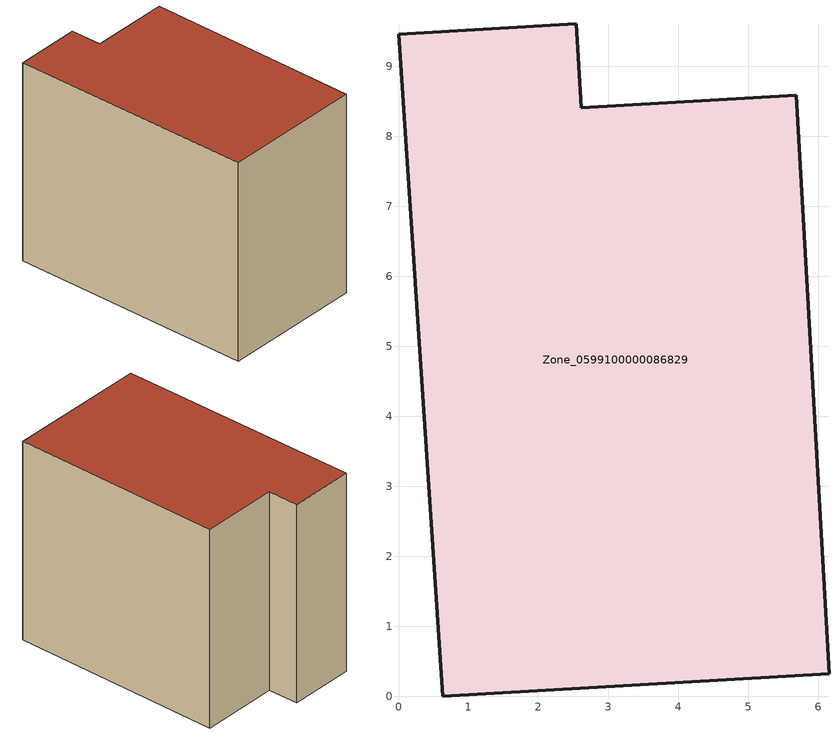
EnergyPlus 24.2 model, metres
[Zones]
Zone_0599100000086829
 floor ground (C_G): 0.63,0 0,9.46 2.54,9.61 2.61,8.41 5.68,8.59 6.15,0.32 z0
 wall outside (C_F): 0.63,0 6.15,0.32 5.68,8.59 2.61,8.41 2.54,9.61 0,9.46 0.63,0 z0:7.95
 roof outside (C_R): 0,9.46 0.63,0 6.15,0.32 5.68,8.59 2.61,8.41 2.54,9.61 z7.95
[BUILDING]
Pand.0599100000086829: North Axis=0; Terrain=City; Loads Convergence Tolerance Value=0.04; Temperature Convergence Tolerance Value=0.4; Solar Distribution=FullExterior; Maximum Number of Warmup Days=25; Minimum Number of Warmup Days=1
[Site:Location]
Rotterdam.The.Hague.AP_ZH_NLD Design_Conditions: Latitude=51.96; Longitude=4.45; Time Zone=1; Elevation=-4.5
[SITE:GROUNDTEMPERATURE:BUILDINGSURFACE]
18, 18, 18, 18, 18, 18, 18, 18, 18, 18, 18, 18
[MATERIAL] Thermal Absorptance=0.9; Solar Absorptance=0.7; Visible Absorptance=0.7
Name | Roughness | Thickness | Conductivity | Density | Specific Heat
G.TC.1975-1991 | MediumSmooth | 0.15 | 0.288461 | 540 | 1210
F.TC.1975-1991 | Rough | 0.3 | 0.230769 | 1920 | 840
R.TC.1975-1991 | MediumRough | 0.2 | 0.153846 | 1500 | 1000
[CONSTRUCTION]
C_G: G.TC.1975-1991
C_F: F.TC.1975-1991
C_R: R.TC.1975-1991
[ZONE]
Zone_0599100000086829: Type=1; Multiplier=1; Ceiling Height=Autocalculate; Volume=Autocalculate; Floor Area=autocalculate; Part of Total Floor Area=Yes
[ZONEINFILTRATION:DESIGNFLOWRATE]
Infil_Zone_0599100000086829: Zone or ZoneList or Space or SpaceList=Zone_0599100000086829; Schedule=AlwaysOn; Design Flow Rate Calculation Method=Flow/Area; Flow Rate per Floor Area=0.003; Constant Term Coefficient=1; Temperature Term Coefficient=0; Velocity Term Coefficient=0; Velocity Squared Term Coefficient=0
[HVACTEMPLATE:ZONE:IDEALLOADSAIRSYSTEM]
Zone_0599100000086829: Maximum Heating Supply Air Temperature=50; Minimum Cooling Supply Air Temperature=13; Maximum Heating Supply Air Humidity Ratio=0.0156; Minimum Cooling Supply Air Humidity Ratio=0.0077; Heating Limit=NoLimit; Cooling Limit=NoLimit; Dehumidification Control Type=ConstantSensibleHeatRatio; Cooling Sensible Heat Ratio=0.7; Dehumidification Setpoint=60; Humidification Control Type=None; Humidification Setpoint=30; Outdoor Air Method=None; Outdoor Air Flow Rate per Person=0.00944; Outdoor Air Flow Rate per Zone Floor Area=0; Outdoor Air Flow Rate per Zone=0; Demand Controlled Ventilation Type=None; Outdoor Air Economizer Type=NoEconomizer; Heat Recovery Type=None; Sensible Heat Recovery Effectiveness=0.7; Latent Heat Recovery Effectiveness=0.65
[ZONECONTROL:THERMOSTAT]
ThermostatControl_Zone_0599100000086829: Zone or ZoneList=Zone_0599100000086829; Control Type Schedule=DualSetpointControlType; Control 1=Thermostat_Zone_0599100000086829; Temperature Difference Between Cutout And Setpoint=0
[THERMOSTATSETPOINT:DUALSETPOINT]
Thermostat_Zone_0599100000086829: Heating Setpoint Temperature Schedule=HeatingSetpoint_Zone_0599100000086829; Cooling Setpoint Temperature Schedule=CoolingSetpoint_Zone_0599100000086829
[SCHEDULE:COMPACT]
HeatingSetpoint_Zone_0599100000086829: Through: 12/31, For: AllDays, Until: 24:00, 21
CoolingSetpoint_Zone_0599100000086829: Through: 12/31, For: AllDays, Until: 24:00, 24
DualSetpointControlType: Through: 12/31, For: AllDays, Until: 24:00, 4
AlwaysOn: Through: 12/31, For: AllDays, Until: 24:00, 1
